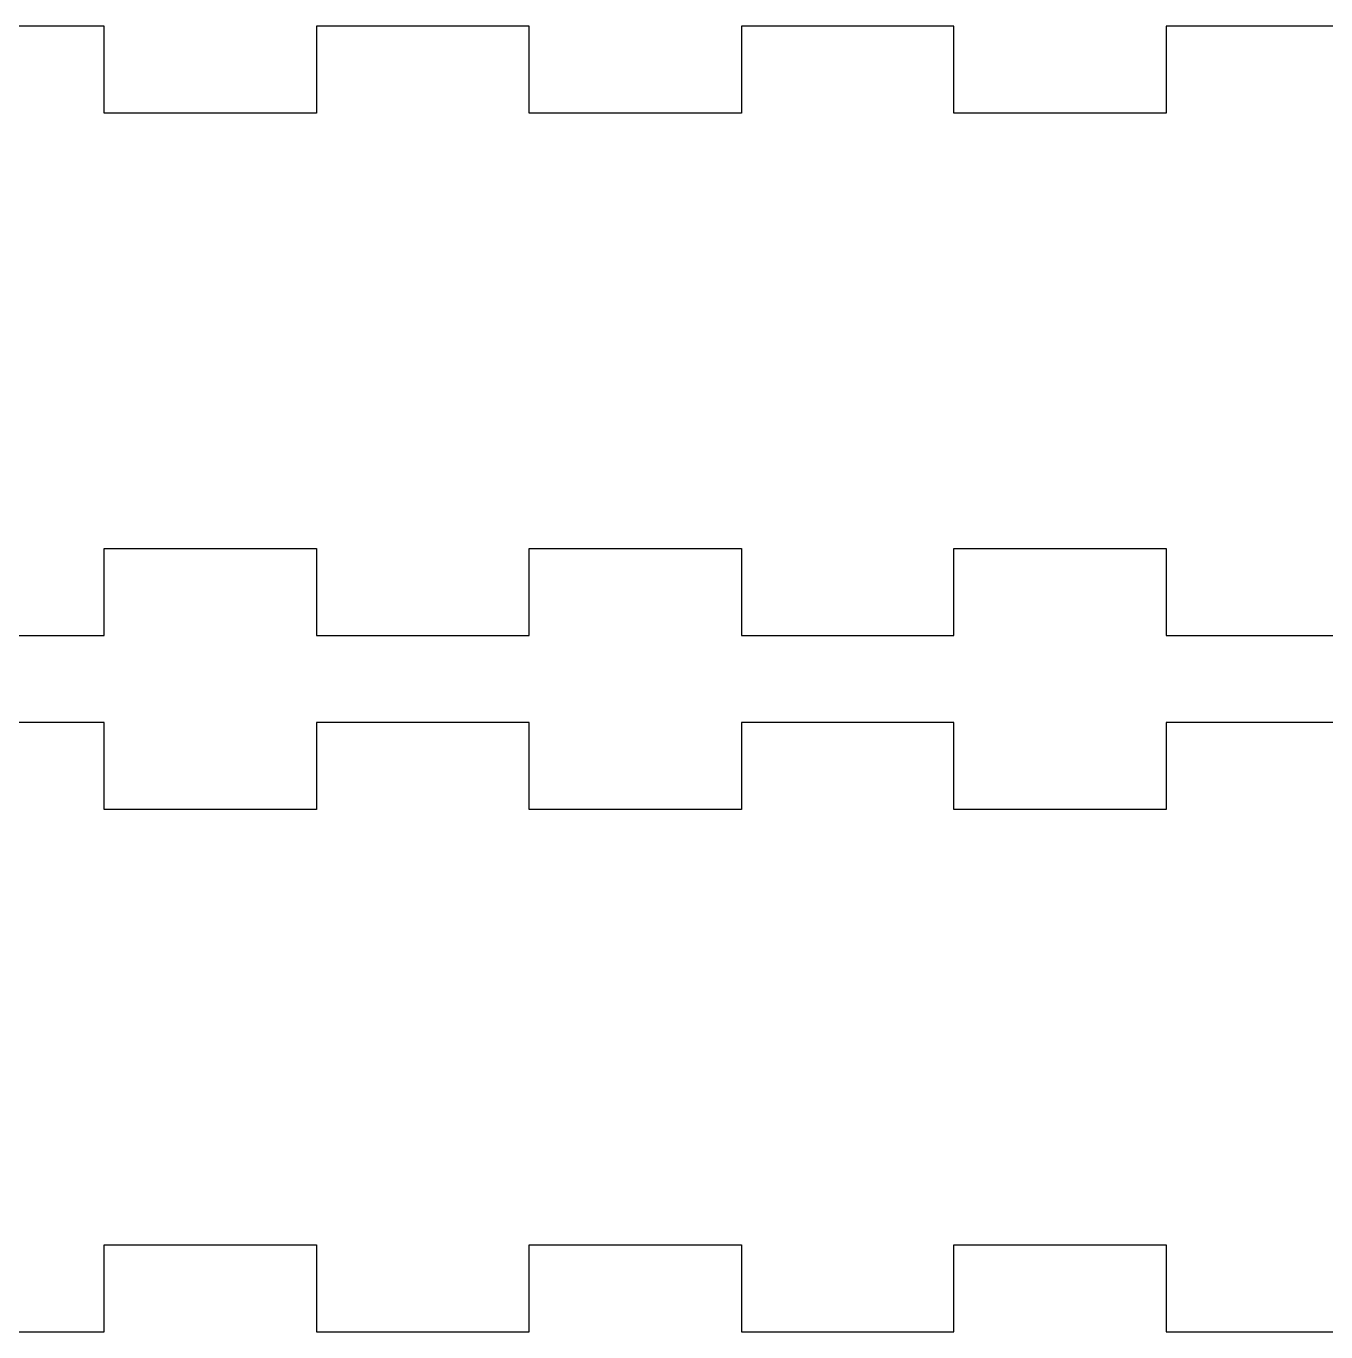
# Model space of a CAD drawing. Header units: millimetres. Extents: x 0 to 694, y 3 to 210.
# Drawn here: x 557.11 to 601.89, y 3 to 48 of the extents above; entities that cross this region are included whole.
import ezdxf

# ---------------------------------------------------------------- set-up
doc = ezdxf.new("R2010")
doc.units = ezdxf.units.MM
for name, color, linetype in [('Shape1580', 7, 'CONTINUOUS'), ('Shape1581', 7, 'CONTINUOUS'), ('Shape1582', 7, 'CONTINUOUS'), ('Shape1583', 7, 'CONTINUOUS'), ('Shape1584', 7, 'CONTINUOUS'), ('Shape1585', 7, 'CONTINUOUS'), ('Shape1586', 7, 'CONTINUOUS'), ('Shape1587', 7, 'CONTINUOUS'), ('Shape1588', 7, 'CONTINUOUS'), ('Shape1589', 7, 'CONTINUOUS'), ('Shape1590', 7, 'CONTINUOUS'), ('Shape1591', 7, 'CONTINUOUS'), ('Shape1592', 7, 'CONTINUOUS'), ('Shape1643', 7, 'CONTINUOUS'), ('Shape1644', 7, 'CONTINUOUS'), ('Shape1645', 7, 'CONTINUOUS'), ('Shape1646', 7, 'CONTINUOUS'), ('Shape1647', 7, 'CONTINUOUS'), ('Shape1648', 7, 'CONTINUOUS'), ('Shape1649', 7, 'CONTINUOUS'), ('Shape1650', 7, 'CONTINUOUS'), ('Shape1651', 7, 'CONTINUOUS'), ('Shape1652', 7, 'CONTINUOUS'), ('Shape1653', 7, 'CONTINUOUS'), ('Shape1654', 7, 'CONTINUOUS'), ('Shape1655', 7, 'CONTINUOUS'), ('Shape599', 7, 'CONTINUOUS'), ('Shape600', 7, 'CONTINUOUS'), ('Shape601', 7, 'CONTINUOUS'), ('Shape602', 7, 'CONTINUOUS'), ('Shape603', 7, 'CONTINUOUS'), ('Shape604', 7, 'CONTINUOUS'), ('Shape605', 7, 'CONTINUOUS'), ('Shape606', 7, 'CONTINUOUS'), ('Shape607', 7, 'CONTINUOUS'), ('Shape608', 7, 'CONTINUOUS'), ('Shape609', 7, 'CONTINUOUS'), ('Shape610', 7, 'CONTINUOUS'), ('Shape611', 7, 'CONTINUOUS'), ('Shape662', 7, 'CONTINUOUS'), ('Shape663', 7, 'CONTINUOUS'), ('Shape664', 7, 'CONTINUOUS'), ('Shape665', 7, 'CONTINUOUS'), ('Shape666', 7, 'CONTINUOUS'), ('Shape667', 7, 'CONTINUOUS'), ('Shape668', 7, 'CONTINUOUS'), ('Shape669', 7, 'CONTINUOUS'), ('Shape670', 7, 'CONTINUOUS'), ('Shape671', 7, 'CONTINUOUS'), ('Shape672', 7, 'CONTINUOUS'), ('Shape673', 7, 'CONTINUOUS'), ('Shape674', 7, 'CONTINUOUS')]:
    doc.layers.add(name, color=color, linetype=linetype)

msp = doc.modelspace()

# ---------------------------------------------------------------- linework, layer by layer
at = {"layer": 'Shape1580'}
msp.add_line((552.485, 27), (559.802, 27), dxfattribs=at)
at = {"layer": 'Shape1581'}
msp.add_line((559.802, 27), (559.802, 30), dxfattribs=at)
at = {"layer": 'Shape1582'}
msp.add_line((559.802, 30), (567.119, 30), dxfattribs=at)
at = {"layer": 'Shape1583'}
msp.add_line((567.119, 30), (567.119, 27), dxfattribs=at)
at = {"layer": 'Shape1584'}
msp.add_line((567.119, 27), (574.436, 27), dxfattribs=at)
at = {"layer": 'Shape1585'}
msp.add_line((574.436, 27), (574.436, 30), dxfattribs=at)
at = {"layer": 'Shape1586'}
msp.add_line((574.436, 30), (581.753, 30), dxfattribs=at)
at = {"layer": 'Shape1587'}
msp.add_line((581.753, 30), (581.753, 27), dxfattribs=at)
at = {"layer": 'Shape1588'}
msp.add_line((581.753, 27), (589.069, 27), dxfattribs=at)
at = {"layer": 'Shape1589'}
msp.add_line((589.069, 27), (589.069, 30), dxfattribs=at)
at = {"layer": 'Shape1590'}
msp.add_line((589.069, 30), (596.386, 30), dxfattribs=at)
at = {"layer": 'Shape1591'}
msp.add_line((596.386, 30), (596.386, 27), dxfattribs=at)
at = {"layer": 'Shape1592'}
msp.add_line((596.386, 27), (603.703, 27), dxfattribs=at)
at = {"layer": 'Shape1643'}
msp.add_line((603.703, 48), (596.386, 48), dxfattribs=at)
at = {"layer": 'Shape1644'}
msp.add_line((596.386, 48), (596.386, 45), dxfattribs=at)
at = {"layer": 'Shape1645'}
msp.add_line((596.386, 45), (589.069, 45), dxfattribs=at)
at = {"layer": 'Shape1646'}
msp.add_line((589.069, 45), (589.069, 48), dxfattribs=at)
at = {"layer": 'Shape1647'}
msp.add_line((589.069, 48), (581.753, 48), dxfattribs=at)
at = {"layer": 'Shape1648'}
msp.add_line((581.753, 48), (581.753, 45), dxfattribs=at)
at = {"layer": 'Shape1649'}
msp.add_line((581.753, 45), (574.436, 45), dxfattribs=at)
at = {"layer": 'Shape1650'}
msp.add_line((574.436, 45), (574.436, 48), dxfattribs=at)
at = {"layer": 'Shape1651'}
msp.add_line((574.436, 48), (567.119, 48), dxfattribs=at)
at = {"layer": 'Shape1652'}
msp.add_line((567.119, 48), (567.119, 45), dxfattribs=at)
at = {"layer": 'Shape1653'}
msp.add_line((567.119, 45), (559.802, 45), dxfattribs=at)
at = {"layer": 'Shape1654'}
msp.add_line((559.802, 45), (559.802, 48), dxfattribs=at)
at = {"layer": 'Shape1655'}
msp.add_line((559.802, 48), (552.485, 48), dxfattribs=at)
at = {"layer": 'Shape599'}
msp.add_line((552.485, 3), (559.802, 3), dxfattribs=at)
at = {"layer": 'Shape600'}
msp.add_line((559.802, 3), (559.802, 6), dxfattribs=at)
at = {"layer": 'Shape601'}
msp.add_line((559.802, 6), (567.119, 6), dxfattribs=at)
at = {"layer": 'Shape602'}
msp.add_line((567.119, 6), (567.119, 3), dxfattribs=at)
at = {"layer": 'Shape603'}
msp.add_line((567.119, 3), (574.436, 3), dxfattribs=at)
at = {"layer": 'Shape604'}
msp.add_line((574.436, 3), (574.436, 6), dxfattribs=at)
at = {"layer": 'Shape605'}
msp.add_line((574.436, 6), (581.753, 6), dxfattribs=at)
at = {"layer": 'Shape606'}
msp.add_line((581.753, 6), (581.753, 3), dxfattribs=at)
at = {"layer": 'Shape607'}
msp.add_line((581.753, 3), (589.069, 3), dxfattribs=at)
at = {"layer": 'Shape608'}
msp.add_line((589.069, 3), (589.069, 6), dxfattribs=at)
at = {"layer": 'Shape609'}
msp.add_line((589.069, 6), (596.386, 6), dxfattribs=at)
at = {"layer": 'Shape610'}
msp.add_line((596.386, 6), (596.386, 3), dxfattribs=at)
at = {"layer": 'Shape611'}
msp.add_line((596.386, 3), (603.703, 3), dxfattribs=at)
at = {"layer": 'Shape662'}
msp.add_line((603.703, 24), (596.386, 24), dxfattribs=at)
at = {"layer": 'Shape663'}
msp.add_line((596.386, 24), (596.386, 21), dxfattribs=at)
at = {"layer": 'Shape664'}
msp.add_line((596.386, 21), (589.069, 21), dxfattribs=at)
at = {"layer": 'Shape665'}
msp.add_line((589.069, 21), (589.069, 24), dxfattribs=at)
at = {"layer": 'Shape666'}
msp.add_line((589.069, 24), (581.753, 24), dxfattribs=at)
at = {"layer": 'Shape667'}
msp.add_line((581.753, 24), (581.753, 21), dxfattribs=at)
at = {"layer": 'Shape668'}
msp.add_line((581.753, 21), (574.436, 21), dxfattribs=at)
at = {"layer": 'Shape669'}
msp.add_line((574.436, 21), (574.436, 24), dxfattribs=at)
at = {"layer": 'Shape670'}
msp.add_line((574.436, 24), (567.119, 24), dxfattribs=at)
at = {"layer": 'Shape671'}
msp.add_line((567.119, 24), (567.119, 21), dxfattribs=at)
at = {"layer": 'Shape672'}
msp.add_line((567.119, 21), (559.802, 21), dxfattribs=at)
at = {"layer": 'Shape673'}
msp.add_line((559.802, 21), (559.802, 24), dxfattribs=at)
at = {"layer": 'Shape674'}
msp.add_line((559.802, 24), (552.485, 24), dxfattribs=at)

doc.saveas('drawing.dxf')
